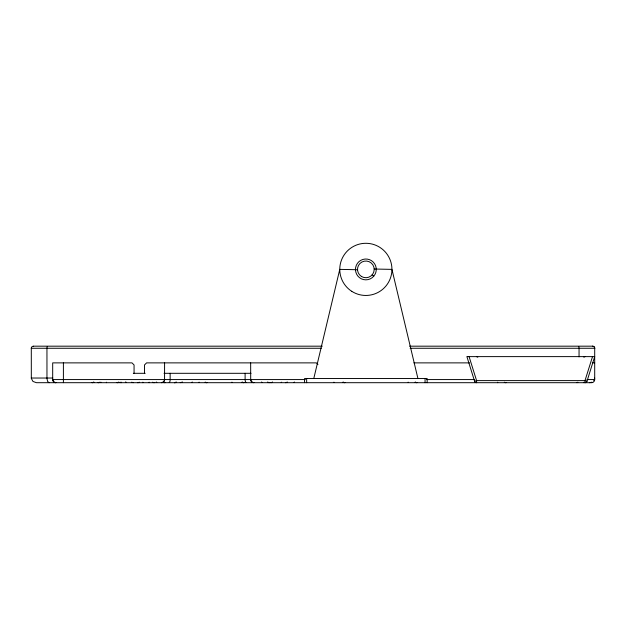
<?xml version="1.0" encoding="UTF-8"?>
<svg xmlns="http://www.w3.org/2000/svg" width="626" height="626" viewBox="0 0 626 626"><rect width="100%" height="100%" fill="white"/><g stroke="black" fill="none" stroke-linecap="round" stroke-linejoin="round"><path stroke-width="0.94" d="M355.474 269.446A10.399 10.399 0 0 1 369.473 259.657A10.399 10.399 0 0 1 373.745 276.199A10.368 10.368 0 0 1 355.49 269.806L355.419 269.376M376.289 269.344L376.281 268.93M594.7 378.081L594.395 379.606M313.782 378.527L339.769 269.376L357.509 269.728M592.517 356.617L585.005 380.608L585.005 382.689M585.005 382.697A2.089 2.089 0 0 0 587 381.234L594.7 356.617M594.035 380.311L593.745 380.718M577.861 382.196L576.929 382.697M591.828 382.196L589.535 382.697M584.504 356.726L585.169 356.617M466.894 356.617L474.594 381.234L476.582 380.608L585.005 380.608L586.992 381.234M161.516 382.697L163.511 381.93L164.552 380.045L164.583 362.877M117.117 382.697L118.854 382.165A3.279 3.028 -90 0 1 117.117 382.611M33.389 346.178L322.28 346.178M409.592 346.178L592.611 346.178M321.302 348.267L31.3 348.267L31.323 378.456L33.006 381.477L36.465 382.697L591.562 382.697A3.13 3.13 0 0 0 594.7 379.567L594.7 348.267L410.147 348.267M467.325 356.617L594.27 356.617M413.95 362.877L469.57 362.877M592.306 362.877L594.7 362.877M133.322 373.307L145.201 373.307M164.051 373.307L251.034 373.307M31.3 378.034L52.819 378.034M305.402 379.567L52.686 379.567L52.686 362.877L131.984 362.877L134.066 364.958L134.066 373.307M426.611 379.567L474.508 379.567M586.938 379.567L594.7 379.567M476.417 356.617L477.082 356.726M253.788 382.697L251.762 381.954L250.697 380.045L250.658 362.877M206.838 382.697L205.132 382.189A3.279 3.028 90 0 0 206.838 382.611M49.086 382.697L47.67 381.516L46.966 378.644L46.95 348.267A2.183 0.837 90 0 1 47.326 346.554M372.173 274.837L373.745 276.199M317.953 364.442L316.388 362.877L146.586 362.877L144.504 364.958L144.504 373.307M469.077 356.617L476.582 380.608L476.582 382.689A2.089 2.089 0 0 1 474.594 381.234M417.925 378.527L391.939 269.376L374.191 269.024M583.988 382.189L583.988 382.682M579.05 356.906L579.05 348.267A2.183 0.837 -90 0 0 578.674 346.554M497.67 382.189L497.67 382.682M427.151 382.697L427.151 378.527L304.565 378.527L304.557 382.697M425.062 378.527L425.062 382.697M306.646 378.527L306.646 382.697M245.11 373.307L245.11 379.567A3.263 1.205 -90 0 0 246.018 382.549M170.139 373.307L170.139 379.567M149.121 382.189L149.121 382.682M142.861 382.189L142.861 382.682M121.287 382.189L121.287 382.682M120.247 382.189L120.247 382.682M106.42 382.189L106.42 382.682M63.398 362.877L63.398 382.682M477.075 356.82A2.629 1.855 90 0 1 477.802 357.149M583.792 357.149A2.629 1.855 -90 0 1 584.512 356.82M176.235 382.157A3.279 3.028 -90 0 1 174.505 382.611A3.279 3.028 90 0 0 176.235 382.157A3.13 3.13 0 0 1 174.498 382.697M133.471 382.619A3.263 3.036 -90 0 1 131.734 382.157M253.788 382.603A3.294 3.02 90 0 1 250.572 379.575M139.355 382.189A3.13 3.13 0 0 1 137.65 382.697M181.97 382.157A3.279 3.028 -90 0 1 180.241 382.611M164.677 379.575A3.294 3.02 -90 0 1 161.461 382.603M154.34 382.697A3.13 3.13 0 0 1 152.627 382.189M170.17 379.575A3.263 1.205 -90 0 1 169.223 382.549M281.645 382.157A3.279 1.252 -90 0 1 281.223 382.564M334.339 382.564A3.279 1.252 -90 0 1 333.924 382.157M408.559 382.564A3.279 1.252 -90 0 1 408.144 382.157M199.491 382.564A3.279 1.252 -90 0 1 199.068 382.157M100.888 382.157A3.279 1.252 90 0 1 100.465 382.564M125.928 382.157A3.279 1.252 -90 0 1 125.505 382.564M232.356 382.564A3.279 1.252 -90 0 1 231.933 382.157M31.245 348.259A2.183 2.019 90 0 1 33.381 346.241M506.019 382.697A3.13 3.13 0 0 1 504.306 382.189M99.784 382.189A3.13 3.13 0 0 1 98.071 382.697M55.816 382.697L53.633 381.805L52.686 379.63A3.13 3.13 0 0 0 55.816 382.697M351.765 291.325A26.081 26.081 0 0 0 391.907 270.604A26.081 26.081 0 0 0 353.893 246.198A26.081 26.081 0 0 0 351.765 291.325M361.46 276.473A8.349 8.349 0 0 0 374.199 269.634A8.349 8.349 0 0 0 361.906 262.02A8.349 8.349 0 0 0 361.46 276.473M267.701 382.157A3.279 3.028 -90 0 0 269.438 382.611A3.279 3.028 90 0 1 267.701 382.157M270.753 382.611A3.279 3.028 -90 0 0 272.482 382.157A3.279 3.028 90 0 1 270.753 382.611M343.087 382.157A3.279 3.028 -90 0 0 344.816 382.611A3.279 3.028 90 0 1 343.087 382.157M163.37 382.157A3.279 3.028 -90 0 0 165.1 382.611A3.279 3.028 90 0 1 163.37 382.157M92.077 382.611A3.279 3.028 -90 0 0 93.814 382.157A3.279 3.028 90 0 1 92.077 382.611M285.495 382.611A3.279 3.028 -90 0 0 287.232 382.157A3.279 3.028 90 0 1 285.495 382.611M242.145 382.157A3.279 3.028 -90 0 0 243.874 382.611A3.279 3.028 90 0 1 242.145 382.157M415.218 382.157A3.279 3.028 -90 0 0 416.947 382.611A3.279 3.028 90 0 1 415.218 382.157M125.732 382.157A3.294 1.307 90 0 0 126.209 382.58A3.294 1.307 -90 0 1 125.732 382.157M293.891 382.564A3.279 1.252 -90 0 0 294.306 382.157A3.279 1.252 90 0 1 293.891 382.564M261.668 382.157A3.279 1.252 -90 0 0 262.091 382.564A3.279 1.252 90 0 1 261.668 382.157M181.845 382.564A3.279 1.252 90 0 0 182.268 382.157A3.279 1.252 -90 0 1 181.845 382.564M156.297 382.157A3.279 1.252 90 0 0 156.711 382.564A3.279 1.252 -90 0 1 156.297 382.157M191.759 382.564A3.279 1.252 90 0 0 192.182 382.157A3.279 1.252 -90 0 1 191.759 382.564M594.755 348.259A2.183 2.019 -90 0 0 592.619 346.241A2.183 2.019 90 0 1 594.755 348.259"/></g></svg>
